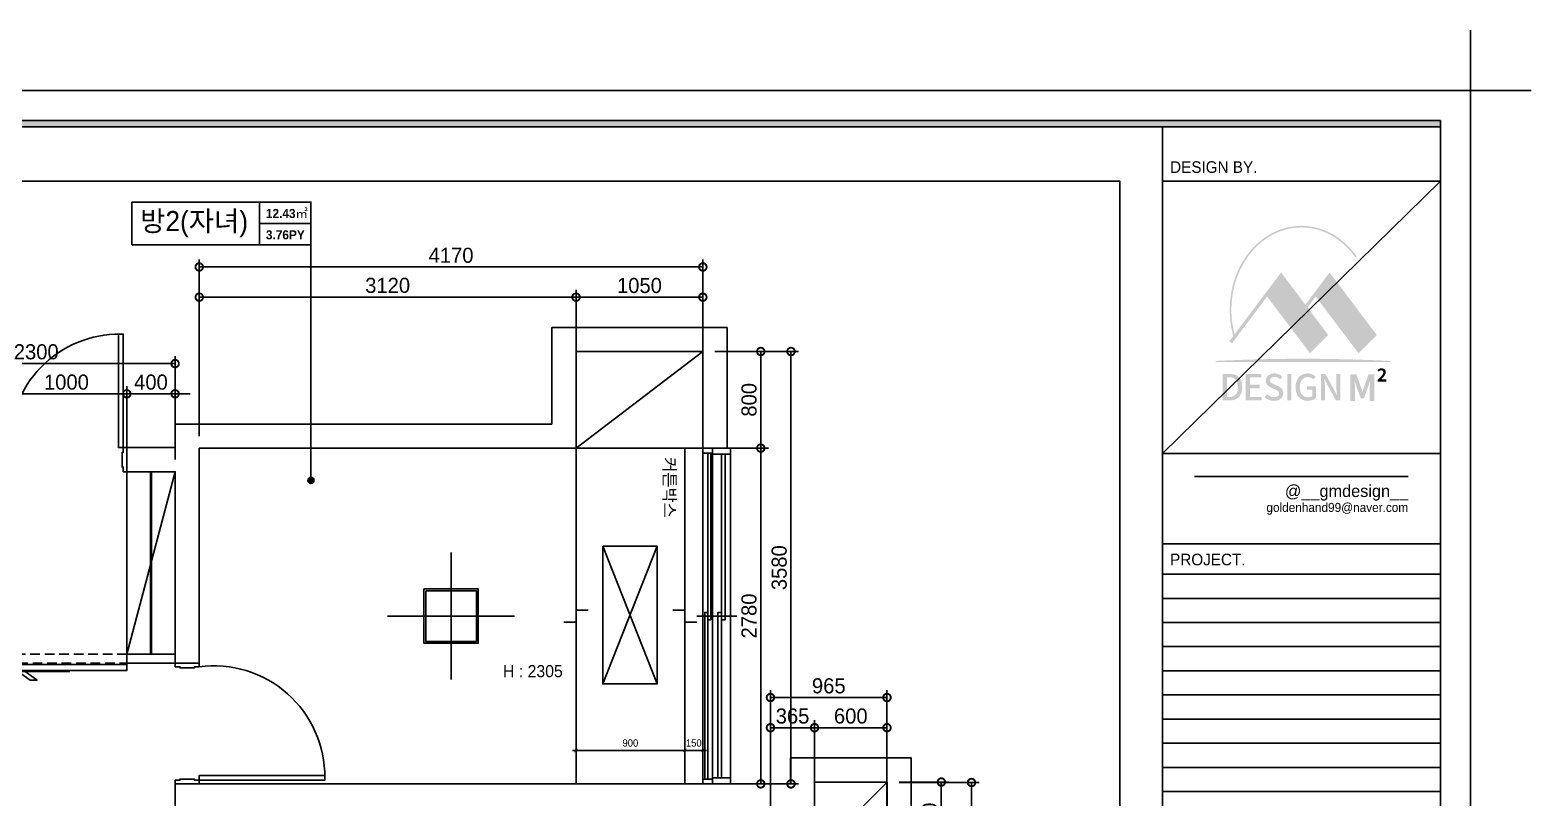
# Model space of a CAD drawing. Header units: millimetres. Extents: x 302328 to 345828, y 111587 to 154829.
# Drawn here: x 333399 to 345828, y 132109 to 138468 of the extents above; entities that cross this region are included whole.
import ezdxf
from ezdxf.enums import TextEntityAlignment as Align

# ---------------------------------------------------------------- set-up
doc = ezdxf.new("R2010")
doc.units = ezdxf.units.MM
doc.header["$LTSCALE"] = 100
doc.header["$PDMODE"] = 3
doc.linetypes.add('DH-HID2', pattern=[1.2, 0.8, -0.4])
doc.linetypes.add('HID', pattern=[2.5, 1.5, -1])
doc.layers.get('DEFPOINTS').update_dxf_attribs({"color": 248})
for name, color, linetype in [('0-ELC TEXT', 7, 'Continuous'), ('03-TEXT', 3, 'Continuous'), ('06-FUR', 6, 'Continuous'), ('06-LIGHT', 4, 'Continuous'), ('07-DIM', 5, 'Continuous'), ('07-DIM WAL', 5, 'Continuous'), ('C-WALL1', 2, 'Continuous'), ('C-WALL2', 3, 'Continuous'), ('C-WIN', 4, 'Continuous'), ('CO-DO-FR', 7, 'Continuous'), ('CO-DOOR', 8, 'Continuous'), ('DWG', 7, 'Continuous'), ('F-SYM', 7, 'Continuous'), ('FORM(YOURNAME)-11', 1, 'Continuous'), ('RC-LIGHT', 7, 'Continuous')]:
    doc.layers.add(name, color=color, linetype=linetype)
doc.styles.add('HY 울릉도 L', font='')
doc.styles.add('HY울릉도L', font='Expo M.ttf')
doc.styles.add('YOURNAME', font='HY울릉도M.TTF')
doc.styles.add('넥슨고딕', font='NEXONLv1GothicBold.ttf')
doc.styles.add('코레일둥고', font='Korail_Round_Gothic_Medium.ttf')
doc.styles.get('HY 울릉도 L').set_extended_font_data('HY울릉도L')
doc.dimstyles.new('30', dxfattribs={"dimscale": 30, "dimtxt": 2, "dimasz": 1, "dimexe": 1, "dimexo": 1, "dimgap": 1, "dimtad": 1, "dimdec": 0, "dimrnd": 0.05, "dimdsep": 46, "dimlunit": 6, "dimtxsty": 'HY 울릉도 L', "dimblk": 'ARCHTICK', "dimcen": 2.5, "dimdle": 1, "dimclrd": 133, "dimclre": 133, "dimclrt": 30, "dimadec": 0, "dimazin": 0, "dimtfac": 1, "dimtdec": 0, "dimtix": 1, "dimtmove": 2, "dimatfit": 3, "dimldrblk": 'ARCHTICK', "dimfxl": 0, "dimlwd": -1, "dimlwe": -1, "dimarcsym": 0})
doc.dimstyles.new('50', dxfattribs={"dimscale": 50, "dimtxt": 2.5, "dimasz": 2.5, "dimexe": 1.25, "dimexo": 2, "dimtad": 1, "dimdec": 0, "dimtxsty": 'HY울릉도L', "dimblk": 'DOTSMALL', "dimcen": 2.5, "dimclrd": 1, "dimclre": 1, "dimclrt": 2, "dimadec": 0, "dimazin": 0, "dimtfac": 1, "dimtdec": 0, "dimtix": 1, "dimtmove": 0, "dimatfit": 3, "dimldrblk": 'DOTSMALL', "dimfxl": 0, "dimarcsym": 0})

# ---------------------------------------------------------------- blocks, each defined once
blk = doc.blocks.new('FLOORPLAN')
at = {"layer": 'C-WALL1'}
for p, q in [((337408, 105744), (337408, 106544)), ((338858, 106544), (337408, 106544)), ((338858, 105544), (338858, 106544)), ((337608, 105544), (337608, 106344)), ((338658, 106344), (337608, 106344)), ((338658, 105544), (338658, 106344)), ((334288, 105744), (337408, 105744)), ((334288, 105549), (334288, 105744)), ((333888, 105349), (333888, 105549)), ((333888, 105549), (334288, 105549)), ((334488, 105544), (337608, 105544)), ((334488, 103764), (334488, 105544)), ((338658, 105544), (338858, 105544)), ((333888, 105349), (334288, 105349)), ((334288, 103764), (334288, 105349)), ((334288, 103764), (334488, 103764)), ((334288, 102764), (339383, 102764)), ((334288, 102564), (334288, 102764))]:
    blk.add_line(p, q, dxfattribs=at)
for points in [[(339383, 102764), (339383, 102979), (340383, 102979), (340383, 102159)], [(339218, 102179), (339583, 102179), (339583, 102779), (340183, 102779), (340183, 102159)]]:
    blk.add_lwpolyline(points, dxfattribs=at)
at = {"layer": 'C-WALL2'}
blk.add_lwpolyline([(333888, 103839), (334288, 103839), (334288, 103764), (333888, 103764)], close=True, dxfattribs=at)
at = {"layer": 'C-WIN'}
for p, q in [((338658, 102804), (338658, 105504)), ((338738, 102814), (338738, 105494)), ((338738, 102764), (338738, 105494)), ((338888, 102814), (338888, 105494)), ((338938, 104154), (338608, 104154))]:
    blk.add_line(p, q, dxfattribs=at)
for points in [[(338738, 105504), (338658, 105504), (338658, 105544)], [(338738, 105544), (338738, 105494), (338888, 105494), (338888, 105544), (338838, 105544)], [(338698, 105504), (338698, 104124), (338723, 104124), (338723, 105504)], [(338813, 105494), (338813, 104124), (338843, 104124), (338843, 105494)], [(338673, 102804), (338673, 104184), (338698, 104184), (338698, 102804)], [(338783, 102814), (338783, 104184), (338813, 104184), (338813, 102814)], [(338658, 102764), (338658, 102804), (338738, 102804)], [(338838, 102764), (338888, 102764), (338888, 102814), (338738, 102814), (338738, 102764)]]:
    blk.add_lwpolyline(points, dxfattribs=at)
at = {"layer": 'CO-DO-FR'}
for points in [[(333888, 105549), (333888, 105349), (333858, 105349), (333858, 105389), (333848, 105389), (333848, 105509), (333858, 105509), (333858, 105549), (333888, 105549)], [(334488, 103764), (334288, 103764), (334288, 103734), (334328, 103734), (334328, 103724), (334448, 103724), (334448, 103734), (334488, 103734), (334488, 103764)], [(334488, 102764), (334288, 102764), (334288, 102794), (334328, 102794), (334328, 102804), (334448, 102804), (334448, 102794), (334488, 102794), (334488, 102764)]]:
    blk.add_lwpolyline(points, close=True, dxfattribs=at)
at = {"layer": 'CO-DOOR'}
for points in [[(333818, 106489), (333818, 105549), (333858, 105549), (333858, 106489)], [(335527, 102834), (334488, 102834), (334488, 102794), (335527, 102794)]]:
    blk.add_lwpolyline(points, close=True, dxfattribs=at)
for centre, radius, start, end in [((333828, 105579), 910, 89.3707, 181.8614), ((334609, 102824), 918, 359.3759, 97.5765)]:
    blk.add_arc(centre, radius, start, end, dxfattribs=at)
blk = doc.blocks.new('fdsffe')
at = {"layer": '06-FUR', "color": 8}
for p, q in [((347385, 132898), (348435, 133698)), ((349960, 130133), (349360, 129533))]:
    blk.add_line(p, q, dxfattribs=at)
for points in [[(347385, 132898), (348435, 132898), (348435, 133698), (347385, 133698)], [(349360, 129533), (349960, 129533), (349960, 130133), (349360, 130133)]]:
    blk.add_lwpolyline(points, close=True, dxfattribs=at)
blk.add_lwpolyline([(344065, 132703), (343665, 132703), (343665, 131193), (344065, 131193), (344065, 132703), (343665, 131193)], dxfattribs=at)
at = {"layer": 'CO-DOOR', "color": 251, "linetype": 'DH-HID2'}
blk.add_lwpolyline([(342765, 131118), (343665, 131118), (343665, 131193), (342765, 131193)], close=True, dxfattribs=at)
at = {"layer": 'CO-DOOR'}
blk.add_lwpolyline([(342765, 131108), (343665, 131108), (343665, 131058), (342765, 131058)], close=True, dxfattribs=at)
at = {"layer": 'CO-DOOR', "color": 1}
blk.add_lwpolyline([(343194, 131048), (342765, 131048), (342863, 130976), (342922, 130976), (342823, 131048), (343194, 131048)], close=True, dxfattribs=at)
blk.add_blockref('FLOORPLAN', (9777, 27354))
blk = doc.blocks.new('FORM-PLAN')
at = {"layer": 'DWG'}
h = blk.add_hatch(color=8, dxfattribs=at)
h.dxf.hatch_style = 2
edge = h.paths.add_edge_path()
edge.add_spline(control_points=[(3579, 47796), (3579, 47796), (3636, 47751), (3636, 47751), (3640, 47748), (3645, 47747), (3650, 47748), (3655, 47748), (3659, 47751), (3662, 47755), (3662, 47755), (4814, 49289), (4814, 49289), (4814, 49289), (6222, 47428), (6222, 47428), (6226, 47424), (6231, 47421), (6236, 47421), (6237, 47421), (6237, 47421), (6238, 47421), (6243, 47421), (6247, 47423), (6251, 47426), (6251, 47426), (6827, 48004), (6827, 48004), (6833, 48011), (6834, 48021), (6828, 48029), (6828, 48029), (6151, 48928), (6151, 48928), (6151, 48928), (6422, 49289), (6422, 49289), (6422, 49289), (7830, 47428), (7830, 47428), (7834, 47424), (7839, 47421), (7844, 47421), (7845, 47421), (7845, 47421), (7845, 47421), (7850, 47421), (7855, 47423), (7859, 47426), (7859, 47426), (8434, 48004), (8434, 48004), (8441, 48011), (8442, 48021), (8436, 48029), (8436, 48029), (6900, 50067), (6900, 50067), (6896, 50072), (6891, 50075), (6885, 50075), (6885, 50075), (6885, 50075), (6885, 50075), (6879, 50075), (6873, 50072), (6870, 50067), (6870, 50067), (6082, 49019), (6082, 49019), (6082, 49019), (5292, 50067), (5292, 50067), (5288, 50072), (5283, 50075), (5277, 50075), (5277, 50075), (5277, 50075), (5277, 50075), (5271, 50075), (5265, 50072), (5262, 50067), (5262, 50067), (3739, 48040), (3739, 48040), (3668, 48304), (3631, 48579), (3631, 48859), (3631, 50358), (4671, 51577), (5948, 51577), (6639, 51577), (7288, 51219), (7730, 50595), (7733, 50591), (7739, 50590), (7744, 50593), (7744, 50593), (7775, 50614), (7775, 50614), (7777, 50615), (7778, 50617), (7779, 50620), (7779, 50622), (7779, 50624), (7777, 50626), (7324, 51265), (6658, 51632), (5948, 51632), (4639, 51632), (3575, 50388), (3575, 48859), (3575, 48559), (3616, 48264), (3696, 47982), (3696, 47982), (3576, 47822), (3576, 47822), (3570, 47814), (3571, 47802), (3579, 47796)], knot_values=[0, 0, 0, 0, 1, 1, 1, 2, 2, 2, 3, 3, 3, 4, 4, 4, 5, 5, 5, 6, 6, 6, 7, 7, 7, 8, 8, 8, 9, 9, 9, 10, 10, 10, 11, 11, 11, 12, 12, 12, 13, 13, 13, 14, 14, 14, 15, 15, 15, 16, 16, 16, 17, 17, 17, 18, 18, 18, 19, 19, 19, 20, 20, 20, 21, 21, 21, 22, 22, 22, 23, 23, 23, 24, 24, 24, 25, 25, 25, 26, 26, 26, 27, 27, 27, 28, 28, 28, 29, 29, 29, 30, 30, 30, 31, 31, 31, 32, 32, 32, 33, 33, 33, 34, 34, 34, 35, 35, 35, 36, 36, 36, 37, 37, 37, 38, 38, 38, 39, 39, 39, 40, 40, 40, 40], degree=3, periodic=0)
h = blk.add_hatch(color=8, dxfattribs=at)
h.dxf.hatch_style = 2
edge = h.paths.add_edge_path()
edge.add_spline(control_points=[(6006, 47229), (4542, 47229), (3109, 47156), (3109, 47156), (3109, 47156), (3109, 47118), (3109, 47118), (3109, 47118), (8903, 47118), (8903, 47118), (8903, 47118), (8903, 47156), (8903, 47156), (8903, 47156), (7470, 47229), (6006, 47229)], knot_values=[0, 0, 0, 0, 1, 1, 1, 2, 2, 2, 3, 3, 3, 4, 4, 4, 5, 5, 5, 5], degree=3, periodic=0)
h = blk.add_hatch(color=8, dxfattribs=at)
h.dxf.hatch_style = 2
edge = h.paths.add_edge_path()
edge.add_spline(control_points=[(4733, 45962), (4733, 45962), (4814, 46057), (4814, 46057), (4876, 45994), (4961, 45953), (5045, 45953), (5151, 45953), (5210, 46003), (5210, 46077), (5210, 46157), (5151, 46182), (5070, 46218), (5070, 46218), (4950, 46271), (4950, 46271), (4866, 46307), (4772, 46374), (4772, 46501), (4772, 46640), (4893, 46744), (5058, 46744), (5160, 46744), (5256, 46701), (5322, 46633), (5322, 46633), (5250, 46544), (5250, 46544), (5196, 46593), (5135, 46623), (5058, 46623), (4970, 46623), (4912, 46580), (4912, 46511), (4912, 46434), (4982, 46406), (5053, 46377), (5053, 46377), (5172, 46326), (5172, 46326), (5275, 46282), (5349, 46217), (5349, 46088), (5349, 45947), (5233, 45833), (5043, 45833), (4924, 45833), (4813, 45880), (4733, 45962)], knot_values=[0, 0, 0, 0, 1, 1, 1, 2, 2, 2, 3, 3, 3, 4, 4, 4, 5, 5, 5, 6, 6, 6, 7, 7, 7, 8, 8, 8, 9, 9, 9, 10, 10, 10, 11, 11, 11, 12, 12, 12, 13, 13, 13, 14, 14, 14, 15, 15, 15, 16, 16, 16, 16], degree=3, periodic=0)
h = blk.add_hatch(color=8, dxfattribs=at)
h.dxf.hatch_style = 2
edge = h.paths.add_edge_path()
edge.add_spline(control_points=[(5757, 46285), (5757, 46572), (5932, 46744), (6163, 46744), (6286, 46744), (6368, 46689), (6422, 46633), (6422, 46633), (6348, 46544), (6348, 46544), (6304, 46588), (6251, 46623), (6167, 46623), (6005, 46623), (5898, 46497), (5898, 46290), (5898, 46081), (5994, 45953), (6173, 45953), (6226, 45953), (6280, 45969), (6310, 45996), (6310, 45996), (6310, 46203), (6310, 46203), (6310, 46203), (6138, 46203), (6138, 46203), (6138, 46203), (6138, 46316), (6138, 46316), (6138, 46316), (6435, 46316), (6435, 46316), (6435, 46316), (6435, 45935), (6435, 45935), (6377, 45877), (6278, 45833), (6159, 45833), (5927, 45833), (5757, 45997), (5757, 46285)], knot_values=[0, 0, 0, 0, 1, 1, 1, 2, 2, 2, 3, 3, 3, 4, 4, 4, 5, 5, 5, 6, 6, 6, 7, 7, 7, 8, 8, 8, 9, 9, 9, 10, 10, 10, 11, 11, 11, 12, 12, 12, 13, 13, 13, 14, 14, 14, 14], degree=3, periodic=0)
h = blk.add_hatch(color=8, dxfattribs=at)
h.dxf.hatch_style = 2
edge = h.paths.add_edge_path()
edge.add_spline(control_points=[(8472, 46524), (8587, 46635), (8662, 46710), (8662, 46774), (8662, 46818), (8638, 46845), (8596, 46845), (8564, 46845), (8538, 46823), (8515, 46798), (8515, 46798), (8468, 46846), (8468, 46846), (8508, 46890), (8547, 46914), (8607, 46914), (8691, 46914), (8746, 46861), (8746, 46779), (8746, 46704), (8677, 46626), (8598, 46543), (8620, 46545), (8650, 46548), (8670, 46548), (8670, 46548), (8767, 46548), (8767, 46548), (8767, 46548), (8767, 46473), (8767, 46473), (8767, 46473), (8472, 46473), (8472, 46473), (8472, 46473), (8472, 46524), (8472, 46524)], knot_values=[0, 0, 0, 0, 1, 1, 1, 2, 2, 2, 3, 3, 3, 4, 4, 4, 5, 5, 5, 6, 6, 6, 7, 7, 7, 8, 8, 8, 9, 9, 9, 10, 10, 10, 11, 11, 11, 12, 12, 12, 12], degree=3, periodic=0)
h = blk.add_hatch(color=8, dxfattribs=at)
h.dxf.hatch_style = 2
edge = h.paths.add_edge_path()
edge.add_spline(control_points=[(3345, 46728), (3345, 46728), (3571, 46728), (3571, 46728), (3838, 46728), (3990, 46578), (3990, 46291), (3990, 46006), (3838, 45848), (3578, 45848), (3578, 45848), (3345, 45848), (3345, 45848), (3345, 45848), (3345, 46728), (3345, 46728)], knot_values=[0, 0, 0, 0, 1, 1, 1, 2, 2, 2, 3, 3, 3, 4, 4, 4, 5, 5, 5, 5], degree=3, periodic=0)
edge = h.paths.add_edge_path()
edge.add_spline(control_points=[(3561, 45962), (3748, 45962), (3849, 46073), (3849, 46291), (3849, 46511), (3748, 46615), (3561, 46615), (3561, 46615), (3482, 46615), (3482, 46615), (3482, 46615), (3482, 45962), (3482, 45962), (3482, 45962), (3561, 45962), (3561, 45962)], knot_values=[0, 0, 0, 0, 1, 1, 1, 2, 2, 2, 3, 3, 3, 4, 4, 4, 5, 5, 5, 5], degree=3, periodic=0)
h = blk.add_hatch(color=8, dxfattribs=at)
h.dxf.hatch_style = 2
h.paths.add_polyline_path([(4107, 46728), (4621, 46728), (4621, 46611), (4244, 46611), (4244, 46366), (4564, 46366), (4564, 46249), (4244, 46249), (4244, 45965), (4634, 45965), (4634, 45848), (4107, 45848)])
h = blk.add_hatch(color=8, dxfattribs=at)
h.dxf.hatch_style = 2
h.paths.add_polyline_path([(5485, 46728), (5622, 46728), (5622, 45848), (5485, 45848)])
h = blk.add_hatch(color=8, dxfattribs=at)
h.dxf.hatch_style = 2
edge = h.paths.add_edge_path()
edge.add_spline(control_points=[(6600, 46728), (6600, 46728), (6741, 46728), (6741, 46728), (6741, 46728), (7029, 46211), (7029, 46211), (7029, 46211), (7120, 46025), (7120, 46025), (7120, 46025), (7126, 46025), (7126, 46025), (7119, 46116), (7108, 46222), (7108, 46317), (7108, 46317), (7108, 46728), (7108, 46728), (7108, 46728), (7238, 46728), (7238, 46728), (7238, 46728), (7238, 45848), (7238, 45848), (7238, 45848), (7098, 45848), (7098, 45848), (7098, 45848), (6809, 46366), (6809, 46366), (6809, 46366), (6718, 46550), (6718, 46550), (6718, 46550), (6712, 46550), (6712, 46550), (6719, 46460), (6730, 46358), (6730, 46262), (6730, 46262), (6730, 45848), (6730, 45848), (6730, 45848), (6600, 45848), (6600, 45848), (6600, 45848), (6600, 46728), (6600, 46728)], knot_values=[0, 0, 0, 0, 1, 1, 1, 2, 2, 2, 3, 3, 3, 4, 4, 4, 5, 5, 5, 6, 6, 6, 7, 7, 7, 8, 8, 8, 9, 9, 9, 10, 10, 10, 11, 11, 11, 12, 12, 12, 13, 13, 13, 14, 14, 14, 15, 15, 15, 16, 16, 16, 16], degree=3, periodic=0)
h = blk.add_hatch(color=8, dxfattribs=at)
h.dxf.hatch_style = 2
edge = h.paths.add_edge_path()
edge.add_spline(control_points=[(7574, 46717), (7574, 46717), (7768, 46717), (7768, 46717), (7768, 46717), (7917, 46303), (7917, 46303), (7936, 46248), (7952, 46190), (7970, 46134), (7970, 46134), (7976, 46134), (7976, 46134), (7995, 46190), (8010, 46248), (8029, 46303), (8029, 46303), (8174, 46717), (8174, 46717), (8174, 46717), (8368, 46717), (8368, 46717), (8368, 46717), (8368, 45833), (8368, 45833), (8368, 45833), (8209, 45833), (8209, 45833), (8209, 45833), (8209, 46202), (8209, 46202), (8209, 46285), (8222, 46408), (8231, 46492), (8231, 46492), (8225, 46492), (8225, 46492), (8225, 46492), (8154, 46284), (8154, 46284), (8154, 46284), (8019, 45913), (8019, 45913), (8019, 45913), (7919, 45913), (7919, 45913), (7919, 45913), (7783, 46284), (7783, 46284), (7783, 46284), (7713, 46492), (7713, 46492), (7713, 46492), (7709, 46492), (7709, 46492), (7717, 46408), (7731, 46285), (7731, 46202), (7731, 46202), (7731, 45833), (7731, 45833), (7731, 45833), (7574, 45833), (7574, 45833), (7574, 45833), (7574, 46717), (7574, 46717)], knot_values=[0, 0, 0, 0, 1, 1, 1, 2, 2, 2, 3, 3, 3, 4, 4, 4, 5, 5, 5, 6, 6, 6, 7, 7, 7, 8, 8, 8, 9, 9, 9, 10, 10, 10, 11, 11, 11, 12, 12, 12, 13, 13, 13, 14, 14, 14, 15, 15, 15, 16, 16, 16, 17, 17, 17, 18, 18, 18, 19, 19, 19, 20, 20, 20, 21, 21, 21, 22, 22, 22, 22], degree=3, periodic=0)
at = {"layer": 'FORM(YOURNAME)-11'}
h = blk.add_hatch(color=256, dxfattribs=at)
h.dxf.hatch_style = 1
h.paths.add_polyline_path([(-71444, 55115), (10556, 55115), (10556, 54915), (-71444, 54915)])
h.paths.add_polyline_path([(-71444, -2085), (10556, -2085), (10556, -2285), (-71444, -2285)])
at = {"layer": 'DEFPOINTS', "color": 158}
for p, q in [((1346, 54915), (1346, -2085)), ((10556, 53115), (1346, 44093)), ((1346, 53115), (10556, 53115)), ((1346, 44093), (10556, 44093)), ((1346, 40093), (10556, 40093)), ((1346, 39293), (10556, 39293)), ((1346, 38493), (10556, 38493)), ((1346, 37693), (10556, 37693)), ((1346, 36893), (10556, 36893)), ((1346, 36093), (10556, 36093)), ((1346, 35293), (10556, 35293)), ((1346, 34493), (10556, 34493)), ((1346, 33693), (10556, 33693)), ((1346, 32893), (10556, 32893))]:
    blk.add_line(p, q, dxfattribs=at)
at = {"layer": 'DEFPOINTS', "color": 1}
blk.add_lwpolyline([(11556, 58115), (11556, 56115), (13556, 56115)], dxfattribs=at)
at = {"layer": 'DEFPOINTS', "color": 158}
for points in [[(-71444, -2285), (10556, -2285), (10556, 55115), (-71444, 55115)], [(-69444, 53115), (-64, 53115), (-64, 1215), (-69444, 1215)]]:
    blk.add_lwpolyline(points, close=True, dxfattribs=at)
at = {"layer": 'FORM(YOURNAME)-11', "color": 251}
blk.add_line((2415, 43323), (9487, 43323), dxfattribs=at)
at = {"layer": 'FORM(YOURNAME)-11', "color": 14}
blk.add_line((1346, 41093), (10556, 41093), dxfattribs=at)
at = {"layer": 'FORM(YOURNAME)-11', "color": 250}
blk.add_lwpolyline([(-72444, -3285), (11556, -3285), (11556, 56115), (-72444, 56115)], close=True, dxfattribs=at)
at = {"layer": 'FORM(YOURNAME)-11'}
blk.add_lwpolyline([(-71444, 55115), (10556, 55115), (10556, 54915), (-71444, 54915)], close=True, dxfattribs=at)
at = {"layer": 'FORM(YOURNAME)-11', "color": 14, "style": 'YOURNAME'}
for s, p in [('DESIGN BY.', (1603, 53577)), ('PROJECT.', (1603, 40579))]:
    blk.add_text(s, height=386.1, dxfattribs=at).set_placement(p, align=Align.MIDDLE_LEFT)
for s, height, width, p in [('@__gmdesign__', 400, 1.03, (9487, 42649)), ('goldenhand99@naver.com', 300, 0.995, (9487, 42154))]:
    blk.add_text(s, height=height, dxfattribs=dict(at, width=width)).set_placement(p, align=Align.RIGHT)
at = {"layer": 'FORM(YOURNAME)-11', "color": 3, "style": 'YOURNAME'}
for tag, height, p in [('1', 450, (9905, 18188)), ('2', 450, (9905, 17544)), ('3', 450, (9905, 16257)), ('4', 450, (9905, 14326)), ('5', 515, (9905, 12009)), ('6', 515, (9905, 9757)), ('7', 515, (9905, 7504)), ('8', 515, (9905, 5252)), ('9', 515, (9905, 2999)), ('10', 515, (5655, 811)), ('11', 515, (9905, 747)), ('12', 515, (5655, -1441)), ('13', 515, (9905, -1441))]:
    blk.add_attdef(tag, text='', height=height, dxfattribs=at).set_placement(p, align=Align.MIDDLE_RIGHT)
blk = doc.blocks.new('*U957')
at = {"layer": 'F-SYM', "xscale": 0.2500000000000001, "yscale": 0.2500000000000001, "zscale": 0.2500000000000001}
blk.add_blockref('FORM-PLAN', (342439, 123939), dxfattribs=at)
blk = doc.blocks.new('_DOTSMALL')
at = {"color": 0, "linetype": 'ByBlock', "const_width": 0.5}
blk.add_lwpolyline([(-0.0625, 0, 1), (0.0625, 0, 1)], format="xyb", close=True, dxfattribs=at)
blk = doc.blocks.new('*D890')
at = {"layer": '07-DIM', "color": 1, "lineweight": -2}
for p, q in [((332300, 134911), (332300, 135768)), ((334600, 134911), (334600, 135768)), ((334600, 135706), (332300, 135706))]:
    blk.add_line(p, q, dxfattribs=at)
at = {"layer": 'DEFPOINTS', "color": 0}
for p in [(332300, 135706), (332300, 134811), (334600, 134811)]:
    blk.add_point(p, dxfattribs=at)
at = {"layer": '07-DIM', "color": 1, "lineweight": -2, "xscale": 125, "yscale": 125, "zscale": 125, "rotation": 180}
blk.add_blockref('_DOTSMALL', (332300, 135706), dxfattribs=at)
at = {"layer": '07-DIM', "color": 1, "lineweight": -2, "xscale": 125, "yscale": 125, "zscale": 125}
blk.add_blockref('_DOTSMALL', (334600, 135706), dxfattribs=at)
at = {"layer": '07-DIM', "color": 2, "insert": (333450, 135803), "char_height": 125, "attachment_point": 5, "style": 'HY울릉도L'}
blk.add_mtext('2300', dxfattribs=at)
blk = doc.blocks.new('*D880')
at = {"layer": '07-DIM', "color": 1, "lineweight": -2}
for p, q in [((333200, 134911), (333200, 135518)), ((334200, 134911), (334200, 135518)), ((333200, 135456), (334200, 135456))]:
    blk.add_line(p, q, dxfattribs=at)
at = {"layer": 'DEFPOINTS', "color": 0}
for p in [(334200, 135456), (333200, 134811), (334200, 134811)]:
    blk.add_point(p, dxfattribs=at)
at = {"layer": '07-DIM', "color": 1, "lineweight": -2, "xscale": 125, "yscale": 125, "zscale": 125, "rotation": 180}
blk.add_blockref('_DOTSMALL', (333200, 135456), dxfattribs=at)
at = {"layer": '07-DIM', "color": 1, "lineweight": -2, "xscale": 125, "yscale": 125, "zscale": 125}
blk.add_blockref('_DOTSMALL', (334200, 135456), dxfattribs=at)
at = {"layer": '07-DIM', "color": 2, "insert": (333700, 135552), "char_height": 125, "attachment_point": 5, "style": 'HY울릉도L'}
blk.add_mtext('1000', dxfattribs=at)
blk = doc.blocks.new('*D891')
at = {"layer": '07-DIM', "color": 1, "lineweight": -2}
for p, q in [((334200, 134911), (334200, 135518)), ((334600, 134911), (334600, 135518)), ((334200, 135456), (334075, 135456)), ((334200, 135456), (334600, 135456)), ((334600, 135456), (334725, 135456))]:
    blk.add_line(p, q, dxfattribs=at)
at = {"layer": 'DEFPOINTS', "color": 0}
for p in [(334600, 135456), (334200, 134811), (334600, 134811)]:
    blk.add_point(p, dxfattribs=at)
at = {"layer": '07-DIM', "color": 1, "lineweight": -2, "xscale": 125, "yscale": 125, "zscale": 125}
blk.add_blockref('_DOTSMALL', (334200, 135456), dxfattribs=at)
at = {"layer": '07-DIM', "color": 1, "lineweight": -2, "xscale": 125, "yscale": 125, "zscale": 125, "rotation": 180}
blk.add_blockref('_DOTSMALL', (334600, 135456), dxfattribs=at)
at = {"layer": '07-DIM', "color": 2, "insert": (334400, 135552), "char_height": 125, "attachment_point": 5, "style": 'HY울릉도L'}
blk.add_mtext('400', dxfattribs=at)
blk = doc.blocks.new('*D881')
at = {"layer": '07-DIM', "color": 1, "lineweight": -2}
for p, q in [((334800, 135106), (334800, 136568)), ((334800, 136506), (338970, 136506)), ((338970, 135106), (338970, 136568))]:
    blk.add_line(p, q, dxfattribs=at)
at = {"layer": 'DEFPOINTS', "color": 0}
for p in [(338970, 136506), (334800, 135006), (338970, 135006)]:
    blk.add_point(p, dxfattribs=at)
at = {"layer": '07-DIM', "color": 1, "lineweight": -2, "xscale": 125, "yscale": 125, "zscale": 125, "rotation": 180}
blk.add_blockref('_DOTSMALL', (334800, 136506), dxfattribs=at)
at = {"layer": '07-DIM', "color": 1, "lineweight": -2, "xscale": 125, "yscale": 125, "zscale": 125}
blk.add_blockref('_DOTSMALL', (338970, 136506), dxfattribs=at)
at = {"layer": '07-DIM', "color": 2, "insert": (336885, 136602), "char_height": 125, "attachment_point": 5, "style": 'HY울릉도L'}
blk.add_mtext('4170', dxfattribs=at)
blk = doc.blocks.new('*D882')
at = {"layer": '07-DIM', "color": 1, "lineweight": -2}
for p, q in [((334800, 135106), (334800, 136318)), ((334800, 136256), (337920, 136256)), ((337920, 135106), (337920, 136318))]:
    blk.add_line(p, q, dxfattribs=at)
at = {"layer": 'DEFPOINTS', "color": 0}
for p in [(337920, 136256), (334800, 135006), (337920, 135006)]:
    blk.add_point(p, dxfattribs=at)
at = {"layer": '07-DIM', "color": 1, "lineweight": -2, "xscale": 125, "yscale": 125, "zscale": 125, "rotation": 180}
blk.add_blockref('_DOTSMALL', (334800, 136256), dxfattribs=at)
at = {"layer": '07-DIM', "color": 1, "lineweight": -2, "xscale": 125, "yscale": 125, "zscale": 125}
blk.add_blockref('_DOTSMALL', (337920, 136256), dxfattribs=at)
at = {"layer": '07-DIM', "color": 2, "insert": (336360, 136353), "char_height": 125, "attachment_point": 5, "style": 'HY울릉도L'}
blk.add_mtext('3120', dxfattribs=at)
blk = doc.blocks.new('*D883')
at = {"layer": '07-DIM', "color": 1, "lineweight": -2}
for p, q in [((337920, 135106), (337920, 136318)), ((337920, 136256), (338970, 136256)), ((338970, 135106), (338970, 136318))]:
    blk.add_line(p, q, dxfattribs=at)
at = {"layer": 'DEFPOINTS', "color": 0}
for p in [(338970, 136256), (337920, 135006), (338970, 135006)]:
    blk.add_point(p, dxfattribs=at)
at = {"layer": '07-DIM', "color": 1, "lineweight": -2, "xscale": 125, "yscale": 125, "zscale": 125, "rotation": 180}
blk.add_blockref('_DOTSMALL', (337920, 136256), dxfattribs=at)
at = {"layer": '07-DIM', "color": 1, "lineweight": -2, "xscale": 125, "yscale": 125, "zscale": 125}
blk.add_blockref('_DOTSMALL', (338970, 136256), dxfattribs=at)
at = {"layer": '07-DIM', "color": 2, "insert": (338445, 136352), "char_height": 125, "attachment_point": 5, "style": 'HY울릉도L'}
blk.add_mtext('1050', dxfattribs=at)
blk = doc.blocks.new('*D884')
at = {"layer": '07-DIM', "color": 1, "lineweight": -2}
for p, q in [((339070, 135806), (339763, 135806)), ((339700, 135806), (339700, 132226)), ((339070, 132226), (339763, 132226))]:
    blk.add_line(p, q, dxfattribs=at)
at = {"layer": 'DEFPOINTS', "color": 0}
for p in [(338970, 135806), (338970, 132226), (339700, 132226)]:
    blk.add_point(p, dxfattribs=at)
at = {"layer": '07-DIM', "color": 1, "lineweight": -2, "xscale": 125, "yscale": 125, "zscale": 125}
for p, rotation in [((339700, 135806), 90), ((339700, 132226), 270)]:
    blk.add_blockref('_DOTSMALL', p, dxfattribs=dict(at, rotation=rotation))
at = {"layer": '07-DIM', "color": 2, "insert": (339603, 134016), "char_height": 125, "attachment_point": 5, "rotation": 90, "style": 'HY울릉도L'}
blk.add_mtext('3580', dxfattribs=at)
blk = doc.blocks.new('*D885')
at = {"layer": '07-DIM', "color": 1, "lineweight": -2}
for p, q in [((339070, 135806), (339513, 135806)), ((339450, 135806), (339450, 135006)), ((339070, 135006), (339513, 135006))]:
    blk.add_line(p, q, dxfattribs=at)
at = {"layer": 'DEFPOINTS', "color": 0}
for p in [(338970, 135806), (338970, 135006), (339450, 135006)]:
    blk.add_point(p, dxfattribs=at)
at = {"layer": '07-DIM', "color": 1, "lineweight": -2, "xscale": 125, "yscale": 125, "zscale": 125}
for p, rotation in [((339450, 135806), 90), ((339450, 135006), 270)]:
    blk.add_blockref('_DOTSMALL', p, dxfattribs=dict(at, rotation=rotation))
at = {"layer": '07-DIM', "color": 2, "insert": (339353, 135406), "char_height": 125, "attachment_point": 5, "rotation": 90, "style": 'HY울릉도L'}
blk.add_mtext('800', dxfattribs=at)
blk = doc.blocks.new('*D886')
at = {"layer": '07-DIM', "color": 1, "lineweight": -2}
for p, q in [((339070, 135006), (339513, 135006)), ((339450, 135006), (339450, 132226)), ((339070, 132226), (339513, 132226))]:
    blk.add_line(p, q, dxfattribs=at)
at = {"layer": 'DEFPOINTS', "color": 0}
for p in [(338970, 135006), (338970, 132226), (339450, 132226)]:
    blk.add_point(p, dxfattribs=at)
at = {"layer": '07-DIM', "color": 1, "lineweight": -2, "xscale": 125, "yscale": 125, "zscale": 125}
for p, rotation in [((339450, 135006), 90), ((339450, 132226), 270)]:
    blk.add_blockref('_DOTSMALL', p, dxfattribs=dict(at, rotation=rotation))
at = {"layer": '07-DIM', "color": 2, "insert": (339353, 133616), "char_height": 125, "attachment_point": 5, "rotation": 90, "style": 'HY울릉도L'}
blk.add_mtext('2780', dxfattribs=at)
blk = doc.blocks.new('*D887')
at = {"layer": '07-DIM', "color": 1, "lineweight": -2}
for p, q in [((339530, 131741), (339530, 133003)), ((340495, 131721), (340495, 133003)), ((339530, 132941), (340495, 132941))]:
    blk.add_line(p, q, dxfattribs=at)
at = {"layer": 'DEFPOINTS', "color": 0}
for p in [(340495, 132941), (339530, 131641), (340495, 131621)]:
    blk.add_point(p, dxfattribs=at)
at = {"layer": '07-DIM', "color": 1, "lineweight": -2, "xscale": 125, "yscale": 125, "zscale": 125, "rotation": 180}
blk.add_blockref('_DOTSMALL', (339530, 132941), dxfattribs=at)
at = {"layer": '07-DIM', "color": 1, "lineweight": -2, "xscale": 125, "yscale": 125, "zscale": 125}
blk.add_blockref('_DOTSMALL', (340495, 132941), dxfattribs=at)
at = {"layer": '07-DIM', "color": 2, "insert": (340013, 133037), "char_height": 125, "attachment_point": 5, "style": 'HY울릉도L'}
blk.add_mtext('965', dxfattribs=at)
blk = doc.blocks.new('*D888')
at = {"layer": '07-DIM', "color": 1, "lineweight": -2}
for p, q in [((339895, 131741), (339895, 132753)), ((340495, 131721), (340495, 132753)), ((340495, 132691), (339895, 132691))]:
    blk.add_line(p, q, dxfattribs=at)
at = {"layer": 'DEFPOINTS', "color": 0}
for p in [(339895, 132691), (339895, 131641), (340495, 131621)]:
    blk.add_point(p, dxfattribs=at)
at = {"layer": '07-DIM', "color": 1, "lineweight": -2, "xscale": 125, "yscale": 125, "zscale": 125, "rotation": 180}
blk.add_blockref('_DOTSMALL', (339895, 132691), dxfattribs=at)
at = {"layer": '07-DIM', "color": 1, "lineweight": -2, "xscale": 125, "yscale": 125, "zscale": 125}
blk.add_blockref('_DOTSMALL', (340495, 132691), dxfattribs=at)
at = {"layer": '07-DIM', "color": 2, "insert": (340195, 132787), "char_height": 125, "attachment_point": 5, "style": 'HY울릉도L'}
blk.add_mtext('600', dxfattribs=at)
blk = doc.blocks.new('*D854')
at = {"layer": '07-DIM', "color": 1, "lineweight": -2}
for p, q in [((339530, 131741), (339530, 132753)), ((339895, 131741), (339895, 132753)), ((339895, 132691), (339530, 132691))]:
    blk.add_line(p, q, dxfattribs=at)
at = {"layer": 'DEFPOINTS', "color": 0}
for p in [(339530, 132691), (339530, 131641), (339895, 131641)]:
    blk.add_point(p, dxfattribs=at)
at = {"layer": '07-DIM', "color": 1, "lineweight": -2, "xscale": 125, "yscale": 125, "zscale": 125, "rotation": 180}
blk.add_blockref('_DOTSMALL', (339530, 132691), dxfattribs=at)
at = {"layer": '07-DIM', "color": 1, "lineweight": -2, "xscale": 125, "yscale": 125, "zscale": 125}
blk.add_blockref('_DOTSMALL', (339895, 132691), dxfattribs=at)
at = {"layer": '07-DIM', "color": 2, "insert": (339713, 132787), "char_height": 125, "attachment_point": 5, "style": 'HY울릉도L'}
blk.add_mtext('365', dxfattribs=at)
blk = doc.blocks.new('*D855')
at = {"layer": '07-DIM', "color": 1, "lineweight": -2}
for p, q in [((340595, 132237), (341258, 132237)), ((341195, 132237), (341195, 129196)), ((340595, 129196), (341258, 129196))]:
    blk.add_line(p, q, dxfattribs=at)
at = {"layer": 'DEFPOINTS', "color": 0}
for p in [(340495, 132237), (340495, 129196), (341195, 129196)]:
    blk.add_point(p, dxfattribs=at)
at = {"layer": '07-DIM', "color": 1, "lineweight": -2, "xscale": 125, "yscale": 125, "zscale": 125}
for p, rotation in [((341195, 132237), 90), ((341195, 129196), 270)]:
    blk.add_blockref('_DOTSMALL', p, dxfattribs=dict(at, rotation=rotation))
at = {"layer": '07-DIM', "color": 2, "insert": (341098, 130716), "char_height": 125, "attachment_point": 5, "rotation": 90, "style": 'HY울릉도L'}
blk.add_mtext('3041', dxfattribs=at)
blk = doc.blocks.new('*D856')
at = {"layer": '07-DIM', "color": 1, "lineweight": -2}
for p, q in [((340595, 132241), (341008, 132241)), ((340945, 132241), (340945, 131621)), ((340595, 131621), (341008, 131621))]:
    blk.add_line(p, q, dxfattribs=at)
at = {"layer": 'DEFPOINTS', "color": 0}
for p in [(340495, 132241), (340495, 131621), (340945, 131621)]:
    blk.add_point(p, dxfattribs=at)
at = {"layer": '07-DIM', "color": 1, "lineweight": -2, "xscale": 125, "yscale": 125, "zscale": 125}
for p, rotation in [((340945, 132241), 90), ((340945, 131621), 270)]:
    blk.add_blockref('_DOTSMALL', p, dxfattribs=dict(at, rotation=rotation))
at = {"layer": '07-DIM', "color": 2, "insert": (340848, 131931), "char_height": 125, "attachment_point": 5, "rotation": 90, "style": 'HY울릉도L'}
blk.add_mtext('620', dxfattribs=at)
blk = doc.blocks.new('GSGERR')
at = {"layer": '06-LIGHT', "color": 1}
for p, q in [((760431, -70535), (760431, -71935)), ((759731, -71235), (761131, -71235))]:
    blk.add_line(p, q, dxfattribs=at)
at = {"layer": '06-LIGHT'}
for points in [[(760131, -71535), (760731, -71535), (760731, -70935), (760131, -70935)], [(760151, -71515), (760711, -71515), (760711, -70955), (760151, -70955)]]:
    blk.add_lwpolyline(points, close=True, dxfattribs=at)
blk = doc.blocks.new('_ArchTick')
at = {"color": 0, "linetype": 'ByBlock', "const_width": 0.15}
blk.add_lwpolyline([(-0.5, -0.5), (0.5, 0.5)], dxfattribs=at)
blk = doc.blocks.new('*D946')
at = {"layer": '07-DIM WAL', "color": 133}
for p, q in [((337890, 132503), (338850, 132503)), ((337920, 132256), (337920, 132533)), ((338820, 132256), (338820, 132533))]:
    blk.add_line(p, q, dxfattribs=at)
at = {"layer": 'DEFPOINTS', "color": 0}
for p in [(338820, 132503), (337920, 132226), (338820, 132226)]:
    blk.add_point(p, dxfattribs=at)
at = {"layer": '07-DIM WAL', "color": 133, "xscale": 30, "yscale": 30, "zscale": 30, "rotation": 180}
blk.add_blockref('_ArchTick', (337920, 132503), dxfattribs=at)
at = {"layer": '07-DIM WAL', "color": 133, "xscale": 30, "yscale": 30, "zscale": 30}
blk.add_blockref('_ArchTick', (338820, 132503), dxfattribs=at)
at = {"layer": '07-DIM WAL', "color": 30, "insert": (338370, 132564), "char_height": 60, "attachment_point": 5, "style": 'HY 울릉도 L'}
blk.add_mtext('900', dxfattribs=at)
blk = doc.blocks.new('*D947')
at = {"layer": '07-DIM WAL', "color": 133}
for p, q in [((338820, 132503), (338790, 132503)), ((338820, 132256), (338820, 132533)), ((338820, 132503), (338970, 132503)), ((338970, 132256), (338970, 132533)), ((338970, 132503), (339000, 132503))]:
    blk.add_line(p, q, dxfattribs=at)
at = {"layer": 'DEFPOINTS', "color": 0}
for p in [(338970, 132503), (338820, 132226), (338970, 132226)]:
    blk.add_point(p, dxfattribs=at)
at = {"layer": '07-DIM WAL', "color": 133, "xscale": 30, "yscale": 30, "zscale": 30}
blk.add_blockref('_ArchTick', (338820, 132503), dxfattribs=at)
at = {"layer": '07-DIM WAL', "color": 133, "xscale": 30, "yscale": 30, "zscale": 30, "rotation": 180}
blk.add_blockref('_ArchTick', (338970, 132503), dxfattribs=at)
at = {"layer": '07-DIM WAL', "color": 30, "insert": (338895, 132564), "char_height": 60, "attachment_point": 5, "style": 'HY 울릉도 L'}
blk.add_mtext('150', dxfattribs=at)

msp = doc.modelspace()

# ---------------------------------------------------------------- hatches: boundary and pattern name
at = {"layer": '0-ELC TEXT'}
h = msp.add_hatch(color=256, dxfattribs=at)
h.dxf.hatch_style = 1
edge = h.paths.add_edge_path()
edge.add_arc((335724.6, 134738.7), 25, -180, 180)

# ---------------------------------------------------------------- linework, layer by layer
for p, q in [((335299.9, 136689.7), (335299.9, 137043.4)), ((335299.9, 136866.5), (335724.6, 136866.5))]:
    msp.add_line(p, q, dxfattribs=at)
msp.add_lwpolyline([(334242.7, 136689.7), (335724.6, 136689.7), (335724.6, 137043.4), (334242.7, 137043.4)], close=True, dxfattribs=at)
msp.add_lwpolyline([(335724.6, 136689.7), (335724.6, 134738.7)], dxfattribs=at)
msp.add_circle((335724.6, 134738.7), 25, dxfattribs=at)
at = {"layer": '06-LIGHT', "color": 10, "linetype": 'HID', "const_width": 20}
msp.add_lwpolyline([(334400.3, 134810.6), (334400.3, 133300.6)], dxfattribs=at)
at = {"layer": 'RC-LIGHT'}
for p, q in [((337920.3, 135005.6), (337920.3, 132225.6)), ((338820.3, 135005.6), (338820.3, 132225.6)), ((338141.9, 133054.2), (338591.9, 134194.2)), ((338141.9, 134194.2), (338591.9, 133054.2))]:
    msp.add_line(p, q, dxfattribs=at)
msp.add_lwpolyline([(338141.9, 134194.2), (338141.9, 133054.2), (338591.9, 133054.2), (338591.9, 134194.2)], close=True, dxfattribs=at)
for points in [[(338020.3, 133665.6), (337920.3, 133665.6), (337920.3, 133565.6), (337820.3, 133565.6)], [(338920.3, 133565.6), (338820.3, 133565.6), (338820.3, 133665.6), (338720.3, 133665.6)]]:
    msp.add_lwpolyline(points, dxfattribs=at)

# ---------------------------------------------------------------- block references
msp.add_blockref('fdsffe', (-9464.5, 2107.5))
at = {"layer": '06-LIGHT', "xscale": 0.75, "yscale": 0.75, "zscale": 0.75, "rotation": 270}
msp.add_blockref('GSGERR', (390311.3, 703938.7), dxfattribs=at)
at = {"layer": '07-DIM WAL'}
msp.add_blockref('*U957', (0, 0), dxfattribs=at)

# ---------------------------------------------------------------- texts
at = {"layer": '0-ELC TEXT', "style": '코레일둥고'}
msp.add_text('커튼박스', height=100, rotation=270, dxfattribs=at).set_placement((338644.6, 134931))
msp.add_text('H : 2305', height=100, dxfattribs=at).set_placement((337315.6, 133109.3))
at = {"layer": '03-TEXT'}
for s, height, style, p in [('방2(자녀)', 166.67, '코레일둥고', (334757.4, 136802.6)), ('12.43㎡', 75, '넥슨고딕', (335525.6, 136911.6)), ('3.76PY', 75, '넥슨고딕', (335512.7, 136734.8))]:
    msp.add_text(s, height=height, dxfattribs=dict(at, style=style)).set_placement(p, align=Align.CENTER)

# ---------------------------------------------------------------- dimensions: what is measured, and where the dimension line sits
at = {"layer": '07-DIM'}
for base, p1, p2, picture, middle in [((338970.3, 136505.6), (334800.3, 135005.6), (338970.3, 135005.6), '*D881', (336885.3, 136602.5)), ((337920.3, 136255.6), (334800.3, 135005.6), (337920.3, 135005.6), '*D882', (336360.3, 136352.6)), ((338970.3, 136255.6), (337920.3, 135005.6), (338970.3, 135005.6), '*D883', (338445.3, 136352.5)), ((332300.3, 135705.6), (334600.3, 134810.6), (332300.3, 134810.6), '*D890', (333450.3, 135802.6)), ((340495.3, 132940.6), (339530.3, 131640.6), (340495.3, 131620.6), '*D887', (340012.8, 133037.3)), ((339530.3, 132690.6), (339895.3, 131640.6), (339530.3, 131640.6), '*D854', (339712.8, 132787.5)), ((339895.3, 132690.6), (340495.3, 131620.6), (339895.3, 131640.6), '*D888', (340195.3, 132787.5))]:
    dim = msp.add_linear_dim(base=base, p1=p1, p2=p2, dimstyle='50', dxfattribs=at)
    dim.commit()
    dim.dimension.update_dxf_attribs({"geometry": picture, "text_midpoint": middle})
for base, p1, p2, picture, middle in [((339700.3, 132225.6), (338970.3, 135805.6), (338970.3, 132225.6), '*D884', (339603.3, 134015.6)), ((339450.3, 135005.6), (338970.3, 135805.6), (338970.3, 135005.6), '*D885', (339353.3, 135405.6)), ((339450.3, 132225.6), (338970.3, 135005.6), (338970.3, 132225.6), '*D886', (339353.3, 133615.6)), ((340945.3, 131620.6), (340495.3, 132240.6), (340495.3, 131620.6), '*D856', (340848.3, 131930.6)), ((341195.3, 129195.6), (340495.3, 132236.8), (340495.3, 129195.6), '*D855', (341098.4, 130716.2))]:
    dim = msp.add_linear_dim(base=base, p1=p1, p2=p2, angle=90, dimstyle='50', dxfattribs=at)
    dim.commit()
    dim.dimension.update_dxf_attribs({"geometry": picture, "text_midpoint": middle})
for base, p1, p2, picture, middle in [((334200.3, 135455.6), (333200.3, 134810.6), (334200.3, 134810.6), '*D880', (333700.3, 135552.5)), ((334600.3, 135455.6), (334200.3, 134810.6), (334600.3, 134810.6), '*D891', (334400.3, 135552.5))]:
    dim = msp.add_linear_dim(base=base, p1=p1, p2=p2, dimstyle='50', override={"dimtmove": 1}, dxfattribs=at)
    dim.commit()
    dim.dimension.update_dxf_attribs({"geometry": picture, "text_midpoint": middle})
at = {"layer": '07-DIM WAL'}
for base, p1, p2, picture, middle in [((338820.3, 132502.6), (337920.3, 132225.6), (338820.3, 132225.6), '*D946', (338370.3, 132563.9)), ((338970.3, 132502.6), (338820.3, 132225.6), (338970.3, 132225.6), '*D947', (338895.3, 132563.9))]:
    dim = msp.add_linear_dim(base=base, p1=p1, p2=p2, dimstyle='30', dxfattribs=at)
    dim.commit()
    dim.dimension.update_dxf_attribs({"geometry": picture, "text_midpoint": middle})

doc.saveas('drawing.dxf')
